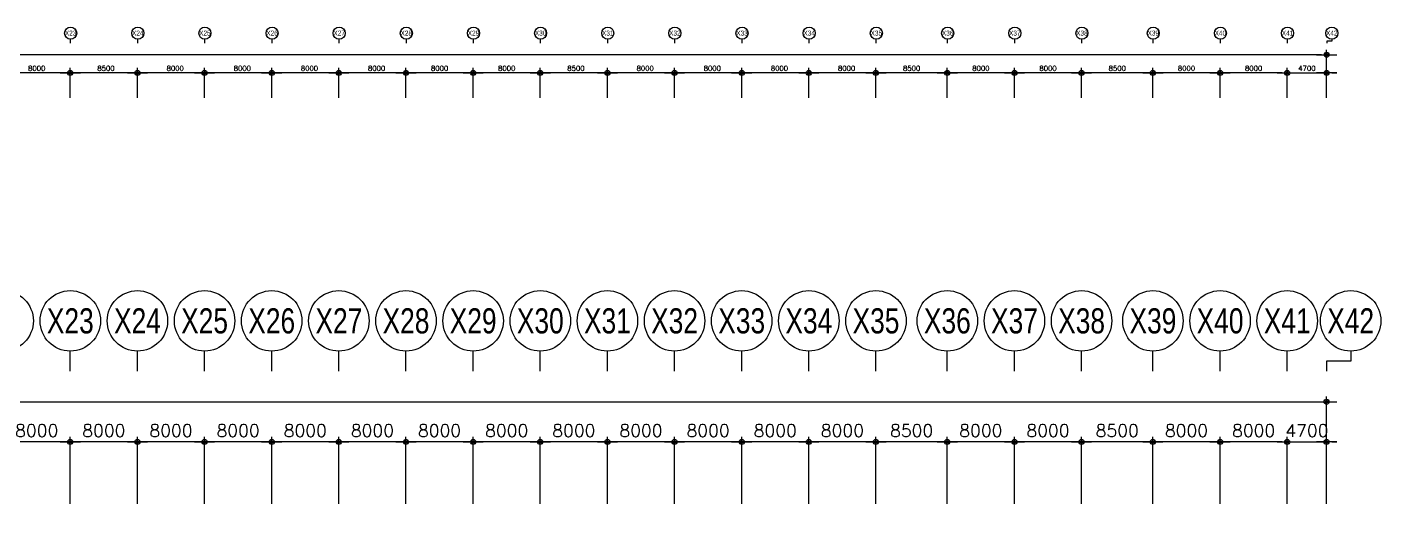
# Model space of a CAD drawing. Header units: millimetres. Extents: x -7575 to 416376, y 91125 to 341855.
# Drawn here: x 255060 to 416376, y 284409 to 341855 of the extents above; entities that cross this region are included whole.
import ezdxf
from ezdxf.enums import TextEntityAlignment as Align

# ---------------------------------------------------------------- set-up
doc = ezdxf.new("R2010")
doc.units = ezdxf.units.MM
doc.header["$LTSCALE"] = 600
doc.header["$MEASUREMENT"] = 0
doc.layers.get('0').update_dxf_attribs({"linetype": 'CONTINUOUS', "lineweight": 0})
doc.layers.get('DEFPOINTS').update_dxf_attribs({"linetype": 'CONTINUOUS'})
doc.layers.add('DIM', color=7, linetype='CONTINUOUS')
doc.layers.add('e-plan', color=9, linetype='CONTINUOUS')
doc.styles.add('htw', font='Dotum.ttf')
doc.styles.add('kiahn', font='romans.shx', dxfattribs={"bigfont": 'cadhs.shx'})
doc.styles.add('YS1-UNIT$0$kiahn', font='romans.shx', dxfattribs={"bigfont": 'WHGTXT.shx'})
doc.styles.add('돋움', font='Dotum.ttf')
doc.dimstyles.new('YS1-UNIT$0$KIAHN', dxfattribs={"dimscale": 0.5, "dimtxt": 2.5, "dimasz": 1, "dimexe": 1, "dimexo": 1, "dimgap": 1, "dimtad": 1, "dimdec": 0, "dimzin": 1, "dimdsep": 46, "dimtxsty": 'YS1-UNIT$0$kiahn', "dimblk1": 'YS1-UNIT$0$DIMDOT', "dimblk2": 'YS1-UNIT$0$DIMDOT', "dimsah": 1, "dimcen": 0, "dimadec": 0, "dimazin": 0, "dimtfac": 1, "dimtdec": 0, "dimtix": 1, "dimtmove": 2, "dimatfit": 3, "dimldrblk": 'YS1-UNIT$0$DIMDOT', "dimfxl": 1, "dimtolj": 1, "dimtzin": 1, "dimarcsym": 0})

# ---------------------------------------------------------------- blocks, each defined once
blk = doc.blocks.new('YS1-UNIT$0$DIMDOT')
blk.add_line((-2, 0), (2, 0))
for radius in [0.5, 0.25]:
    blk.add_circle((0, 0), radius)
blk = doc.blocks.new('*D36')
at = {"layer": 'DEFPOINTS', "color": 0, "transparency": 16777216}
for p in [(260210, 292394), (260210, 284409), (268210, 284409)]:
    blk.add_point(p, dxfattribs=at)
at = {"layer": 'e-plan', "color": 0, "lineweight": -2, "transparency": 16777216}
for p, q in [((260210, 285009), (260210, 292994)), ((267610, 292394), (260810, 292394)), ((268210, 285009), (268210, 292994))]:
    blk.add_line(p, q, dxfattribs=at)
at = {"layer": 'e-plan', "color": 0, "lineweight": -2, "transparency": 16777216, "xscale": 600, "yscale": 600, "zscale": 600, "rotation": 180}
blk.add_blockref('YS1-UNIT$0$DIMDOT', (260210, 292394), dxfattribs=at)
at = {"layer": 'e-plan', "color": 0, "lineweight": -2, "transparency": 16777216, "xscale": 600, "yscale": 600, "zscale": 600}
blk.add_blockref('YS1-UNIT$0$DIMDOT', (268210, 292394), dxfattribs=at)
at = {"layer": 'e-plan', "color": 0, "transparency": 16777216, "insert": (264210, 293744), "char_height": 1500, "attachment_point": 5, "style": 'kiahn'}
blk.add_mtext('\\A1;8000', dxfattribs=at)
blk = doc.blocks.new('*D38')
at = {"layer": 'DEFPOINTS', "color": 0, "transparency": 16777216}
for p in [(252210, 292394), (252210, 284409), (260210, 284409)]:
    blk.add_point(p, dxfattribs=at)
at = {"layer": 'e-plan', "color": 0, "lineweight": -2, "transparency": 16777216}
for p, q in [((252210, 285009), (252210, 292994)), ((259610, 292394), (252810, 292394)), ((260210, 285009), (260210, 292994))]:
    blk.add_line(p, q, dxfattribs=at)
at = {"layer": 'e-plan', "color": 0, "lineweight": -2, "transparency": 16777216, "xscale": 600, "yscale": 600, "zscale": 600, "rotation": 180}
blk.add_blockref('YS1-UNIT$0$DIMDOT', (252210, 292394), dxfattribs=at)
at = {"layer": 'e-plan', "color": 0, "lineweight": -2, "transparency": 16777216, "xscale": 600, "yscale": 600, "zscale": 600}
blk.add_blockref('YS1-UNIT$0$DIMDOT', (260210, 292394), dxfattribs=at)
at = {"layer": 'e-plan', "color": 0, "transparency": 16777216, "insert": (256210, 293744), "char_height": 1500, "attachment_point": 5, "style": 'kiahn'}
blk.add_mtext('\\A1;8000', dxfattribs=at)
blk = doc.blocks.new('*D39')
at = {"layer": 'DEFPOINTS', "color": 0, "transparency": 16777216}
for p in [(268210, 292394), (268210, 284409), (276210, 284409)]:
    blk.add_point(p, dxfattribs=at)
at = {"layer": 'e-plan', "color": 0, "lineweight": -2, "transparency": 16777216}
for p, q in [((268210, 285009), (268210, 292994)), ((275610, 292394), (268810, 292394)), ((276210, 285009), (276210, 292994))]:
    blk.add_line(p, q, dxfattribs=at)
at = {"layer": 'e-plan', "color": 0, "lineweight": -2, "transparency": 16777216, "xscale": 600, "yscale": 600, "zscale": 600, "rotation": 180}
blk.add_blockref('YS1-UNIT$0$DIMDOT', (268210, 292394), dxfattribs=at)
at = {"layer": 'e-plan', "color": 0, "lineweight": -2, "transparency": 16777216, "xscale": 600, "yscale": 600, "zscale": 600}
blk.add_blockref('YS1-UNIT$0$DIMDOT', (276210, 292394), dxfattribs=at)
at = {"layer": 'e-plan', "color": 0, "transparency": 16777216, "insert": (272210, 293744), "char_height": 1500, "attachment_point": 5, "style": 'kiahn'}
blk.add_mtext('\\A1;8000', dxfattribs=at)
blk = doc.blocks.new('*D40')
at = {"layer": 'DEFPOINTS', "color": 0, "transparency": 16777216}
for p in [(276210, 292394), (276210, 284409), (284210, 284409)]:
    blk.add_point(p, dxfattribs=at)
at = {"layer": 'e-plan', "color": 0, "lineweight": -2, "transparency": 16777216}
for p, q in [((276210, 285009), (276210, 292994)), ((283610, 292394), (276810, 292394)), ((284210, 285009), (284210, 292994))]:
    blk.add_line(p, q, dxfattribs=at)
at = {"layer": 'e-plan', "color": 0, "lineweight": -2, "transparency": 16777216, "xscale": 600, "yscale": 600, "zscale": 600, "rotation": 180}
blk.add_blockref('YS1-UNIT$0$DIMDOT', (276210, 292394), dxfattribs=at)
at = {"layer": 'e-plan', "color": 0, "lineweight": -2, "transparency": 16777216, "xscale": 600, "yscale": 600, "zscale": 600}
blk.add_blockref('YS1-UNIT$0$DIMDOT', (284210, 292394), dxfattribs=at)
at = {"layer": 'e-plan', "color": 0, "transparency": 16777216, "insert": (280210, 293744), "char_height": 1500, "attachment_point": 5, "style": 'kiahn'}
blk.add_mtext('\\A1;8000', dxfattribs=at)
blk = doc.blocks.new('*D41')
at = {"layer": 'DEFPOINTS', "color": 0, "transparency": 16777216}
for p in [(284210, 292394), (284210, 284409), (292210, 284409)]:
    blk.add_point(p, dxfattribs=at)
at = {"layer": 'e-plan', "color": 0, "lineweight": -2, "transparency": 16777216}
for p, q in [((284210, 285009), (284210, 292994)), ((291610, 292394), (284810, 292394)), ((292210, 285009), (292210, 292994))]:
    blk.add_line(p, q, dxfattribs=at)
at = {"layer": 'e-plan', "color": 0, "lineweight": -2, "transparency": 16777216, "xscale": 600, "yscale": 600, "zscale": 600, "rotation": 180}
blk.add_blockref('YS1-UNIT$0$DIMDOT', (284210, 292394), dxfattribs=at)
at = {"layer": 'e-plan', "color": 0, "lineweight": -2, "transparency": 16777216, "xscale": 600, "yscale": 600, "zscale": 600}
blk.add_blockref('YS1-UNIT$0$DIMDOT', (292210, 292394), dxfattribs=at)
at = {"layer": 'e-plan', "color": 0, "transparency": 16777216, "insert": (288210, 293744), "char_height": 1500, "attachment_point": 5, "style": 'kiahn'}
blk.add_mtext('\\A1;8000', dxfattribs=at)
blk = doc.blocks.new('*D42')
at = {"layer": 'DEFPOINTS', "color": 0, "transparency": 16777216}
for p in [(308210, 292394), (308210, 284409), (316210, 284409)]:
    blk.add_point(p, dxfattribs=at)
at = {"layer": 'e-plan', "color": 0, "lineweight": -2, "transparency": 16777216}
for p, q in [((308210, 285009), (308210, 292994)), ((315610, 292394), (308810, 292394)), ((316210, 285009), (316210, 292994))]:
    blk.add_line(p, q, dxfattribs=at)
at = {"layer": 'e-plan', "color": 0, "lineweight": -2, "transparency": 16777216, "xscale": 600, "yscale": 600, "zscale": 600, "rotation": 180}
blk.add_blockref('YS1-UNIT$0$DIMDOT', (308210, 292394), dxfattribs=at)
at = {"layer": 'e-plan', "color": 0, "lineweight": -2, "transparency": 16777216, "xscale": 600, "yscale": 600, "zscale": 600}
blk.add_blockref('YS1-UNIT$0$DIMDOT', (316210, 292394), dxfattribs=at)
at = {"layer": 'e-plan', "color": 0, "transparency": 16777216, "insert": (312210, 293744), "char_height": 1500, "attachment_point": 5, "style": 'kiahn'}
blk.add_mtext('\\A1;8000', dxfattribs=at)
blk = doc.blocks.new('*D43')
at = {"layer": 'DEFPOINTS', "color": 0, "transparency": 16777216}
for p in [(292210, 292394), (292210, 284409), (300210, 284409)]:
    blk.add_point(p, dxfattribs=at)
at = {"layer": 'e-plan', "color": 0, "lineweight": -2, "transparency": 16777216}
for p, q in [((292210, 285009), (292210, 292994)), ((299610, 292394), (292810, 292394)), ((300210, 285009), (300210, 292994))]:
    blk.add_line(p, q, dxfattribs=at)
at = {"layer": 'e-plan', "color": 0, "lineweight": -2, "transparency": 16777216, "xscale": 600, "yscale": 600, "zscale": 600, "rotation": 180}
blk.add_blockref('YS1-UNIT$0$DIMDOT', (292210, 292394), dxfattribs=at)
at = {"layer": 'e-plan', "color": 0, "lineweight": -2, "transparency": 16777216, "xscale": 600, "yscale": 600, "zscale": 600}
blk.add_blockref('YS1-UNIT$0$DIMDOT', (300210, 292394), dxfattribs=at)
at = {"layer": 'e-plan', "color": 0, "transparency": 16777216, "insert": (296210, 293744), "char_height": 1500, "attachment_point": 5, "style": 'kiahn'}
blk.add_mtext('\\A1;8000', dxfattribs=at)
blk = doc.blocks.new('*D44')
at = {"layer": 'DEFPOINTS', "color": 0, "transparency": 16777216}
for p in [(300210, 292394), (300210, 284409), (308210, 284409)]:
    blk.add_point(p, dxfattribs=at)
at = {"layer": 'e-plan', "color": 0, "lineweight": -2, "transparency": 16777216}
for p, q in [((300210, 285009), (300210, 292994)), ((307610, 292394), (300810, 292394)), ((308210, 285009), (308210, 292994))]:
    blk.add_line(p, q, dxfattribs=at)
at = {"layer": 'e-plan', "color": 0, "lineweight": -2, "transparency": 16777216, "xscale": 600, "yscale": 600, "zscale": 600, "rotation": 180}
blk.add_blockref('YS1-UNIT$0$DIMDOT', (300210, 292394), dxfattribs=at)
at = {"layer": 'e-plan', "color": 0, "lineweight": -2, "transparency": 16777216, "xscale": 600, "yscale": 600, "zscale": 600}
blk.add_blockref('YS1-UNIT$0$DIMDOT', (308210, 292394), dxfattribs=at)
at = {"layer": 'e-plan', "color": 0, "transparency": 16777216, "insert": (304210, 293744), "char_height": 1500, "attachment_point": 5, "style": 'kiahn'}
blk.add_mtext('\\A1;8000', dxfattribs=at)
blk = doc.blocks.new('*D45')
at = {"layer": 'DEFPOINTS', "color": 0, "transparency": 16777216}
for p in [(324210, 292394), (324210, 284409), (332210, 284409)]:
    blk.add_point(p, dxfattribs=at)
at = {"layer": 'e-plan', "color": 0, "lineweight": -2, "transparency": 16777216}
for p, q in [((324210, 285009), (324210, 292994)), ((331610, 292394), (324810, 292394)), ((332210, 285009), (332210, 292994))]:
    blk.add_line(p, q, dxfattribs=at)
at = {"layer": 'e-plan', "color": 0, "lineweight": -2, "transparency": 16777216, "xscale": 600, "yscale": 600, "zscale": 600, "rotation": 180}
blk.add_blockref('YS1-UNIT$0$DIMDOT', (324210, 292394), dxfattribs=at)
at = {"layer": 'e-plan', "color": 0, "lineweight": -2, "transparency": 16777216, "xscale": 600, "yscale": 600, "zscale": 600}
blk.add_blockref('YS1-UNIT$0$DIMDOT', (332210, 292394), dxfattribs=at)
at = {"layer": 'e-plan', "color": 0, "transparency": 16777216, "insert": (328210, 293744), "char_height": 1500, "attachment_point": 5, "style": 'kiahn'}
blk.add_mtext('\\A1;8000', dxfattribs=at)
blk = doc.blocks.new('*D46')
at = {"layer": 'DEFPOINTS', "color": 0, "transparency": 16777216}
for p in [(316210, 292394), (316210, 284409), (324210, 284409)]:
    blk.add_point(p, dxfattribs=at)
at = {"layer": 'e-plan', "color": 0, "lineweight": -2, "transparency": 16777216}
for p, q in [((316210, 285009), (316210, 292994)), ((323610, 292394), (316810, 292394)), ((324210, 285009), (324210, 292994))]:
    blk.add_line(p, q, dxfattribs=at)
at = {"layer": 'e-plan', "color": 0, "lineweight": -2, "transparency": 16777216, "xscale": 600, "yscale": 600, "zscale": 600, "rotation": 180}
blk.add_blockref('YS1-UNIT$0$DIMDOT', (316210, 292394), dxfattribs=at)
at = {"layer": 'e-plan', "color": 0, "lineweight": -2, "transparency": 16777216, "xscale": 600, "yscale": 600, "zscale": 600}
blk.add_blockref('YS1-UNIT$0$DIMDOT', (324210, 292394), dxfattribs=at)
at = {"layer": 'e-plan', "color": 0, "transparency": 16777216, "insert": (320210, 293744), "char_height": 1500, "attachment_point": 5, "style": 'kiahn'}
blk.add_mtext('\\A1;8000', dxfattribs=at)
blk = doc.blocks.new('*D47')
at = {"layer": 'DEFPOINTS', "color": 0, "transparency": 16777216}
for p in [(348210, 292394), (348210, 284409), (356210, 284409)]:
    blk.add_point(p, dxfattribs=at)
at = {"layer": 'e-plan', "color": 0, "lineweight": -2, "transparency": 16777216}
for p, q in [((348210, 285009), (348210, 292994)), ((355610, 292394), (348810, 292394)), ((356210, 285009), (356210, 292994))]:
    blk.add_line(p, q, dxfattribs=at)
at = {"layer": 'e-plan', "color": 0, "lineweight": -2, "transparency": 16777216, "xscale": 600, "yscale": 600, "zscale": 600, "rotation": 180}
blk.add_blockref('YS1-UNIT$0$DIMDOT', (348210, 292394), dxfattribs=at)
at = {"layer": 'e-plan', "color": 0, "lineweight": -2, "transparency": 16777216, "xscale": 600, "yscale": 600, "zscale": 600}
blk.add_blockref('YS1-UNIT$0$DIMDOT', (356210, 292394), dxfattribs=at)
at = {"layer": 'e-plan', "color": 0, "transparency": 16777216, "insert": (352210, 293744), "char_height": 1500, "attachment_point": 5, "style": 'kiahn'}
blk.add_mtext('\\A1;8000', dxfattribs=at)
blk = doc.blocks.new('*D48')
at = {"layer": 'DEFPOINTS', "color": 0, "transparency": 16777216}
for p in [(332210, 292394), (332210, 284409), (340210, 284409)]:
    blk.add_point(p, dxfattribs=at)
at = {"layer": 'e-plan', "color": 0, "lineweight": -2, "transparency": 16777216}
for p, q in [((332210, 285009), (332210, 292994)), ((339610, 292394), (332810, 292394)), ((340210, 285009), (340210, 292994))]:
    blk.add_line(p, q, dxfattribs=at)
at = {"layer": 'e-plan', "color": 0, "lineweight": -2, "transparency": 16777216, "xscale": 600, "yscale": 600, "zscale": 600, "rotation": 180}
blk.add_blockref('YS1-UNIT$0$DIMDOT', (332210, 292394), dxfattribs=at)
at = {"layer": 'e-plan', "color": 0, "lineweight": -2, "transparency": 16777216, "xscale": 600, "yscale": 600, "zscale": 600}
blk.add_blockref('YS1-UNIT$0$DIMDOT', (340210, 292394), dxfattribs=at)
at = {"layer": 'e-plan', "color": 0, "transparency": 16777216, "insert": (336210, 293744), "char_height": 1500, "attachment_point": 5, "style": 'kiahn'}
blk.add_mtext('\\A1;8000', dxfattribs=at)
blk = doc.blocks.new('*D49')
at = {"layer": 'DEFPOINTS', "color": 0, "transparency": 16777216}
for p in [(340210, 292394), (340210, 284409), (348210, 284409)]:
    blk.add_point(p, dxfattribs=at)
at = {"layer": 'e-plan', "color": 0, "lineweight": -2, "transparency": 16777216}
for p, q in [((340210, 285009), (340210, 292994)), ((347610, 292394), (340810, 292394)), ((348210, 285009), (348210, 292994))]:
    blk.add_line(p, q, dxfattribs=at)
at = {"layer": 'e-plan', "color": 0, "lineweight": -2, "transparency": 16777216, "xscale": 600, "yscale": 600, "zscale": 600, "rotation": 180}
blk.add_blockref('YS1-UNIT$0$DIMDOT', (340210, 292394), dxfattribs=at)
at = {"layer": 'e-plan', "color": 0, "lineweight": -2, "transparency": 16777216, "xscale": 600, "yscale": 600, "zscale": 600}
blk.add_blockref('YS1-UNIT$0$DIMDOT', (348210, 292394), dxfattribs=at)
at = {"layer": 'e-plan', "color": 0, "transparency": 16777216, "insert": (344210, 293744), "char_height": 1500, "attachment_point": 5, "style": 'kiahn'}
blk.add_mtext('\\A1;8000', dxfattribs=at)
blk = doc.blocks.new('*D50')
at = {"layer": 'DEFPOINTS', "color": 0, "transparency": 16777216}
for p in [(372710, 292394), (372710, 284409), (380710, 284409)]:
    blk.add_point(p, dxfattribs=at)
at = {"layer": 'e-plan', "color": 0, "lineweight": -2, "transparency": 16777216}
for p, q in [((372710, 285009), (372710, 292994)), ((380110, 292394), (373310, 292394)), ((380710, 285009), (380710, 292994))]:
    blk.add_line(p, q, dxfattribs=at)
at = {"layer": 'e-plan', "color": 0, "lineweight": -2, "transparency": 16777216, "xscale": 600, "yscale": 600, "zscale": 600, "rotation": 180}
blk.add_blockref('YS1-UNIT$0$DIMDOT', (372710, 292394), dxfattribs=at)
at = {"layer": 'e-plan', "color": 0, "lineweight": -2, "transparency": 16777216, "xscale": 600, "yscale": 600, "zscale": 600}
blk.add_blockref('YS1-UNIT$0$DIMDOT', (380710, 292394), dxfattribs=at)
at = {"layer": 'e-plan', "color": 0, "transparency": 16777216, "insert": (376710, 293744), "char_height": 1500, "attachment_point": 5, "style": 'kiahn'}
blk.add_mtext('\\A1;8000', dxfattribs=at)
blk = doc.blocks.new('*D51')
at = {"layer": 'DEFPOINTS', "color": 0, "transparency": 16777216}
for p in [(380710, 292394), (380710, 284409), (389210, 284409)]:
    blk.add_point(p, dxfattribs=at)
at = {"layer": 'e-plan', "color": 0, "lineweight": -2, "transparency": 16777216}
for p, q in [((380710, 285009), (380710, 292994)), ((388610, 292394), (381310, 292394)), ((389210, 285009), (389210, 292994))]:
    blk.add_line(p, q, dxfattribs=at)
at = {"layer": 'e-plan', "color": 0, "lineweight": -2, "transparency": 16777216, "xscale": 600, "yscale": 600, "zscale": 600, "rotation": 180}
blk.add_blockref('YS1-UNIT$0$DIMDOT', (380710, 292394), dxfattribs=at)
at = {"layer": 'e-plan', "color": 0, "lineweight": -2, "transparency": 16777216, "xscale": 600, "yscale": 600, "zscale": 600}
blk.add_blockref('YS1-UNIT$0$DIMDOT', (389210, 292394), dxfattribs=at)
at = {"layer": 'e-plan', "color": 0, "transparency": 16777216, "insert": (384960, 293744), "char_height": 1500, "attachment_point": 5, "style": 'kiahn'}
blk.add_mtext('\\A1;8500', dxfattribs=at)
blk = doc.blocks.new('*D52')
at = {"layer": 'DEFPOINTS', "color": 0, "transparency": 16777216}
for p in [(389210, 292394), (389210, 284409), (397210, 284409)]:
    blk.add_point(p, dxfattribs=at)
at = {"layer": 'e-plan', "color": 0, "lineweight": -2, "transparency": 16777216}
for p, q in [((389210, 285009), (389210, 292994)), ((396610, 292394), (389810, 292394)), ((397210, 285009), (397210, 292994))]:
    blk.add_line(p, q, dxfattribs=at)
at = {"layer": 'e-plan', "color": 0, "lineweight": -2, "transparency": 16777216, "xscale": 600, "yscale": 600, "zscale": 600, "rotation": 180}
blk.add_blockref('YS1-UNIT$0$DIMDOT', (389210, 292394), dxfattribs=at)
at = {"layer": 'e-plan', "color": 0, "lineweight": -2, "transparency": 16777216, "xscale": 600, "yscale": 600, "zscale": 600}
blk.add_blockref('YS1-UNIT$0$DIMDOT', (397210, 292394), dxfattribs=at)
at = {"layer": 'e-plan', "color": 0, "transparency": 16777216, "insert": (393210, 293744), "char_height": 1500, "attachment_point": 5, "style": 'kiahn'}
blk.add_mtext('\\A1;8000', dxfattribs=at)
blk = doc.blocks.new('*D53')
at = {"layer": 'DEFPOINTS', "color": 0, "transparency": 16777216}
for p in [(397210, 292394), (397210, 284409), (405210, 284409)]:
    blk.add_point(p, dxfattribs=at)
at = {"layer": 'e-plan', "color": 0, "lineweight": -2, "transparency": 16777216}
for p, q in [((397210, 285009), (397210, 292994)), ((404610, 292394), (397810, 292394)), ((405210, 285009), (405210, 292994))]:
    blk.add_line(p, q, dxfattribs=at)
at = {"layer": 'e-plan', "color": 0, "lineweight": -2, "transparency": 16777216, "xscale": 600, "yscale": 600, "zscale": 600, "rotation": 180}
blk.add_blockref('YS1-UNIT$0$DIMDOT', (397210, 292394), dxfattribs=at)
at = {"layer": 'e-plan', "color": 0, "lineweight": -2, "transparency": 16777216, "xscale": 600, "yscale": 600, "zscale": 600}
blk.add_blockref('YS1-UNIT$0$DIMDOT', (405210, 292394), dxfattribs=at)
at = {"layer": 'e-plan', "color": 0, "transparency": 16777216, "insert": (401210, 293744), "char_height": 1500, "attachment_point": 5, "style": 'kiahn'}
blk.add_mtext('\\A1;8000', dxfattribs=at)
blk = doc.blocks.new('b')
at = {"layer": 'DIM'}
blk.add_line((0, 0), (0, 4), dxfattribs=at)
blk.add_circle((0, 10), 6, dxfattribs=at)
blk = doc.blocks.new('*D56')
at = {"layer": 'DEFPOINTS', "color": 0, "transparency": 16777216}
for p in [(409910, 292394), (405210, 284409), (409910, 284409)]:
    blk.add_point(p, dxfattribs=at)
at = {"layer": 'e-plan', "color": 0, "lineweight": -2, "transparency": 16777216}
for p, q in [((404610, 292394), (404010, 292394)), ((405210, 285009), (405210, 292994)), ((405210, 292394), (409910, 292394)), ((409910, 285009), (409910, 292994)), ((410510, 292394), (411110, 292394))]:
    blk.add_line(p, q, dxfattribs=at)
at = {"layer": 'e-plan', "color": 0, "lineweight": -2, "transparency": 16777216, "xscale": 600, "yscale": 600, "zscale": 600}
blk.add_blockref('YS1-UNIT$0$DIMDOT', (405210, 292394), dxfattribs=at)
at = {"layer": 'e-plan', "color": 0, "lineweight": -2, "transparency": 16777216, "xscale": 600, "yscale": 600, "zscale": 600, "rotation": 180}
blk.add_blockref('YS1-UNIT$0$DIMDOT', (409910, 292394), dxfattribs=at)
at = {"layer": 'e-plan', "color": 0, "transparency": 16777216, "insert": (407560, 293744), "char_height": 1500, "attachment_point": 5, "style": 'kiahn'}
blk.add_mtext('\\A1;4700', dxfattribs=at)
blk = doc.blocks.new('*D57')
at = {"layer": 'DEFPOINTS', "color": 0, "transparency": 16777216}
for p in [(356210, 292394), (356210, 284409), (364710, 284409)]:
    blk.add_point(p, dxfattribs=at)
at = {"layer": 'e-plan', "color": 0, "lineweight": -2, "transparency": 16777216}
for p, q in [((356210, 285009), (356210, 292994)), ((364110, 292394), (356810, 292394)), ((364710, 285009), (364710, 292994))]:
    blk.add_line(p, q, dxfattribs=at)
at = {"layer": 'e-plan', "color": 0, "lineweight": -2, "transparency": 16777216, "xscale": 600, "yscale": 600, "zscale": 600, "rotation": 180}
blk.add_blockref('YS1-UNIT$0$DIMDOT', (356210, 292394), dxfattribs=at)
at = {"layer": 'e-plan', "color": 0, "lineweight": -2, "transparency": 16777216, "xscale": 600, "yscale": 600, "zscale": 600}
blk.add_blockref('YS1-UNIT$0$DIMDOT', (364710, 292394), dxfattribs=at)
at = {"layer": 'e-plan', "color": 0, "transparency": 16777216, "insert": (360460, 293744), "char_height": 1500, "attachment_point": 5, "style": 'kiahn'}
blk.add_mtext('\\A1;8500', dxfattribs=at)
blk = doc.blocks.new('*D58')
at = {"layer": 'DEFPOINTS', "color": 0, "transparency": 16777216}
for p in [(364710, 292394), (364710, 284409), (372710, 284409)]:
    blk.add_point(p, dxfattribs=at)
at = {"layer": 'e-plan', "color": 0, "lineweight": -2, "transparency": 16777216}
for p, q in [((364710, 285009), (364710, 292994)), ((372110, 292394), (365310, 292394)), ((372710, 285009), (372710, 292994))]:
    blk.add_line(p, q, dxfattribs=at)
at = {"layer": 'e-plan', "color": 0, "lineweight": -2, "transparency": 16777216, "xscale": 600, "yscale": 600, "zscale": 600, "rotation": 180}
blk.add_blockref('YS1-UNIT$0$DIMDOT', (364710, 292394), dxfattribs=at)
at = {"layer": 'e-plan', "color": 0, "lineweight": -2, "transparency": 16777216, "xscale": 600, "yscale": 600, "zscale": 600}
blk.add_blockref('YS1-UNIT$0$DIMDOT', (372710, 292394), dxfattribs=at)
at = {"layer": 'e-plan', "color": 0, "transparency": 16777216, "insert": (368710, 293744), "char_height": 1500, "attachment_point": 5, "style": 'kiahn'}
blk.add_mtext('\\A1;8000', dxfattribs=at)
blk = doc.blocks.new('*D62')
at = {"layer": 'DEFPOINTS', "color": 0, "transparency": 16777216}
for p in [(409910, 297194), (77410, 284409), (409910, 284409)]:
    blk.add_point(p, dxfattribs=at)
at = {"layer": 'e-plan', "color": 0, "lineweight": -2, "transparency": 16777216}
for p, q in [((77410, 285009), (77410, 297794)), ((78010, 297194), (409310, 297194)), ((409910, 285009), (409910, 297794))]:
    blk.add_line(p, q, dxfattribs=at)
at = {"layer": 'e-plan', "color": 0, "lineweight": -2, "transparency": 16777216, "xscale": 600, "yscale": 600, "zscale": 600, "rotation": 180}
blk.add_blockref('YS1-UNIT$0$DIMDOT', (77410, 297194), dxfattribs=at)
at = {"layer": 'e-plan', "color": 0, "lineweight": -2, "transparency": 16777216, "xscale": 600, "yscale": 600, "zscale": 600}
blk.add_blockref('YS1-UNIT$0$DIMDOT', (409910, 297194), dxfattribs=at)
at = {"layer": 'e-plan', "color": 0, "transparency": 16777216, "insert": (243660, 298544), "char_height": 1500, "attachment_point": 5, "style": 'kiahn'}
blk.add_mtext('\\A1;332500', dxfattribs=at)

msp = doc.modelspace()

# ---------------------------------------------------------------- linework, layer by layer
at = {"layer": 'e-plan'}
for p, q in [((260250.4, 339934.8), (260250.4, 340414.8)), ((268250.4, 339934.8), (268250.4, 340414.8)), ((276250.4, 339934.8), (276250.4, 340414.8)), ((284250.4, 339934.8), (284250.4, 340414.8)), ((292250.4, 339934.8), (292250.4, 340414.8)), ((300250.4, 339934.8), (300250.4, 340414.8)), ((308250.4, 339934.8), (308250.4, 340414.8)), ((316250.4, 339934.8), (316250.4, 340414.8)), ((324250.4, 339934.8), (324250.4, 340414.8)), ((332250.4, 339934.8), (332250.4, 340414.8)), ((340250.4, 339934.8), (340250.4, 340414.8)), ((348250.4, 339934.8), (348250.4, 340414.8)), ((356250.4, 339934.8), (356250.4, 340414.8)), ((364750.4, 339934.8), (364750.4, 340414.8)), ((372750.4, 339934.8), (372750.4, 340414.8)), ((380750.4, 339934.8), (380750.4, 340414.8)), ((389250.4, 339934.8), (389250.4, 340414.8)), ((397250.4, 339934.8), (397250.4, 340414.8)), ((405250.4, 339934.8), (405250.4, 340414.8)), ((410523.7, 340414.8), (410523.7, 340174.8)), ((409910.1, 333425.4), (409910.1, 339153.1)), ((410523.7, 340174.8), (409950.4, 340174.8)), ((409950.4, 340174.8), (409950.4, 339934.8)), ((409310.1, 338553.1), (78010.1, 338553.1)), ((259610.1, 336390.2), (252810.1, 336390.2)), ((260210.1, 333425.4), (260210.1, 336990.2)), ((260210.1, 333425.4), (260210.1, 336990.2)), ((267610.1, 336390.2), (260810.1, 336390.2)), ((268210.1, 333425.4), (268210.1, 336990.2)), ((268210.1, 333425.4), (268210.1, 336990.2)), ((275610.1, 336390.2), (268810.1, 336390.2)), ((276210.1, 333425.4), (276210.1, 336990.2)), ((283610.1, 336390.2), (276810.1, 336390.2)), ((284210.1, 333425.4), (284210.1, 336990.2)), ((284210.1, 333425.4), (284210.1, 336990.2)), ((291610.1, 336390.2), (284810.1, 336390.2)), ((292210.1, 333425.4), (292210.1, 336990.2)), ((292210.1, 333425.4), (292210.1, 336990.2)), ((299610.1, 336390.2), (292810.1, 336390.2)), ((300210.1, 333425.4), (300210.1, 336990.2)), ((300210.1, 333425.4), (300210.1, 336990.2)), ((307610.1, 336390.2), (300810.1, 336390.2)), ((308210.1, 333425.4), (308210.1, 336990.2)), ((308210.1, 333425.4), (308210.1, 336990.2)), ((315610.1, 336390.2), (308810.1, 336390.2)), ((316210.1, 333425.4), (316210.1, 336990.2)), ((316210.1, 333425.4), (316210.1, 336990.2)), ((323610.1, 336390.2), (316810.1, 336390.2)), ((324210.1, 333425.4), (324210.1, 336990.2)), ((324210.1, 333425.4), (324210.1, 336990.2)), ((331610.1, 336390.2), (324810.1, 336390.2)), ((332210.1, 333425.4), (332210.1, 336990.2)), ((332210.1, 333425.4), (332210.1, 336990.2)), ((339610.1, 336390.2), (332810.1, 336390.2)), ((340210.1, 333425.4), (340210.1, 336990.2)), ((340210.1, 333425.4), (340210.1, 336990.2)), ((347610.1, 336390.2), (340810.1, 336390.2)), ((348210.1, 333425.4), (348210.1, 336990.2)), ((348210.1, 333425.4), (348210.1, 336990.2)), ((355610.1, 336390.2), (348810.1, 336390.2)), ((356210.1, 333425.4), (356210.1, 336990.2)), ((356210.1, 333425.4), (356210.1, 336990.2)), ((364110.1, 336390.2), (356810.1, 336390.2)), ((364710.1, 333425.4), (364710.1, 336990.2)), ((364710.1, 333425.4), (364710.1, 336990.2)), ((372110.1, 336390.2), (365310.1, 336390.2)), ((372710.1, 333425.4), (372710.1, 336990.2)), ((372710.1, 333425.4), (372710.1, 336990.2)), ((380110.1, 336390.2), (373310.1, 336390.2)), ((380710.1, 333425.4), (380710.1, 336990.2)), ((380710.1, 333425.4), (380710.1, 336990.2)), ((388610.1, 336390.2), (381310.1, 336390.2)), ((389210.1, 333425.4), (389210.1, 336990.2)), ((389210.1, 333425.4), (389210.1, 336990.2)), ((396610.1, 336390.2), (389810.1, 336390.2)), ((397210.1, 333425.4), (397210.1, 336990.2)), ((397210.1, 333425.4), (397210.1, 336990.2)), ((404610.1, 336390.2), (397810.1, 336390.2)), ((404610.1, 336390.2), (404010.1, 336390.2)), ((405210.1, 333425.4), (405210.1, 336990.2)), ((405210.1, 333425.4), (405210.1, 336990.2)), ((405210.1, 336390.2), (409910.1, 336390.2)), ((409910.1, 333425.4), (409910.1, 336990.2)), ((410510.1, 336390.2), (411110.1, 336390.2))]:
    msp.add_line(p, q, dxfattribs=at)
msp.add_lwpolyline([(412776.5, 303231.2), (412776.5, 302031.2), (409910, 302031.2), (409910, 300831.2)], dxfattribs=at)
for centre, radius in [((260250.4, 341134.8), 720), ((268250.4, 341134.8), 720), ((276250.4, 341134.8), 720), ((284250.4, 341134.8), 720), ((292250.4, 341134.8), 720), ((300250.4, 341134.8), 720), ((308250.4, 341134.8), 720), ((316250.4, 341134.8), 720), ((324250.4, 341134.8), 720), ((332250.4, 341134.8), 720), ((340250.4, 341134.8), 720), ((348250.4, 341134.8), 720), ((356250.4, 341134.8), 720), ((364750.4, 341134.8), 720), ((372750.4, 341134.8), 720), ((380750.4, 341134.8), 720), ((389250.4, 341134.8), 720), ((397250.4, 341134.8), 720), ((405250.4, 341134.8), 720), ((410523.7, 341134.8), 720), ((412776.5, 306831.2), 3600)]:
    msp.add_circle(centre, radius, dxfattribs=at)

# ---------------------------------------------------------------- block references
at = {"layer": 'e-plan', "xscale": 600, "yscale": 600, "zscale": 600}
for name, p in [('YS1-UNIT$0$DIMDOT', (409910.1, 338553.1)), ('YS1-UNIT$0$DIMDOT', (260210.1, 336390.2)), ('YS1-UNIT$0$DIMDOT', (268210.1, 336390.2)), ('YS1-UNIT$0$DIMDOT', (276210.1, 336390.2)), ('YS1-UNIT$0$DIMDOT', (284210.1, 336390.2)), ('YS1-UNIT$0$DIMDOT', (292210.1, 336390.2)), ('YS1-UNIT$0$DIMDOT', (300210.1, 336390.2)), ('YS1-UNIT$0$DIMDOT', (308210.1, 336390.2)), ('YS1-UNIT$0$DIMDOT', (316210.1, 336390.2)), ('YS1-UNIT$0$DIMDOT', (324210.1, 336390.2)), ('YS1-UNIT$0$DIMDOT', (332210.1, 336390.2)), ('YS1-UNIT$0$DIMDOT', (340210.1, 336390.2)), ('YS1-UNIT$0$DIMDOT', (348210.1, 336390.2)), ('YS1-UNIT$0$DIMDOT', (356210.1, 336390.2)), ('YS1-UNIT$0$DIMDOT', (364710.1, 336390.2)), ('YS1-UNIT$0$DIMDOT', (372710.1, 336390.2)), ('YS1-UNIT$0$DIMDOT', (380710.1, 336390.2)), ('YS1-UNIT$0$DIMDOT', (389210.1, 336390.2)), ('YS1-UNIT$0$DIMDOT', (397210.1, 336390.2)), ('YS1-UNIT$0$DIMDOT', (405210.1, 336390.2)), ('YS1-UNIT$0$DIMDOT', (405210.1, 336390.2)), ('b', (252210, 300831.2)), ('b', (260210, 300831.2)), ('b', (268210, 300831.2)), ('b', (276210, 300831.2)), ('b', (284210, 300831.2)), ('b', (292210, 300831.2)), ('b', (300210, 300831.2)), ('b', (308210, 300831.2)), ('b', (316210, 300831.2)), ('b', (324210, 300831.2)), ('b', (332210, 300831.2)), ('b', (340210, 300831.2)), ('b', (348210, 300831.2)), ('b', (356210, 300831.2)), ('b', (364710, 300831.2)), ('b', (372710, 300831.2)), ('b', (380710, 300831.2)), ('b', (389210, 300831.2)), ('b', (397210, 300831.2)), ('b', (405210, 300831.2))]:
    msp.add_blockref(name, p, dxfattribs=at)
at = {"layer": 'e-plan', "xscale": 600, "yscale": 600, "zscale": 600, "rotation": 180}
for p in [(260210.1, 336390.2), (268210.1, 336390.2), (276210.1, 336390.2), (284210.1, 336390.2), (292210.1, 336390.2), (300210.1, 336390.2), (308210.1, 336390.2), (316210.1, 336390.2), (324210.1, 336390.2), (332210.1, 336390.2), (340210.1, 336390.2), (348210.1, 336390.2), (356210.1, 336390.2), (364710.1, 336390.2), (372710.1, 336390.2), (380710.1, 336390.2), (389210.1, 336390.2), (397210.1, 336390.2), (409910.1, 336390.2)]:
    msp.add_blockref('YS1-UNIT$0$DIMDOT', p, dxfattribs=at)

# ---------------------------------------------------------------- texts
at = {"layer": 'e-plan', "width": 0.8}
for s, height, style, p in [('X23', 600, '돋움', (260250.4, 341134.8)), ('X24', 600, '돋움', (268250.4, 341134.8)), ('X25', 600, '돋움', (276250.4, 341134.8)), ('X26', 600, '돋움', (284250.4, 341134.8)), ('X27', 600, '돋움', (292250.4, 341134.8)), ('X28', 600, '돋움', (300250.4, 341134.8)), ('X29', 600, '돋움', (308250.4, 341134.8)), ('X30', 600, '돋움', (316250.4, 341134.8)), ('X31', 600, '돋움', (324250.4, 341134.8)), ('X32', 600, '돋움', (332250.4, 341134.8)), ('X33', 600, '돋움', (340250.4, 341134.8)), ('X34', 600, '돋움', (348250.4, 341134.8)), ('X35', 600, '돋움', (356250.4, 341134.8)), ('X36', 600, '돋움', (364750.4, 341134.8)), ('X37', 600, '돋움', (372750.4, 341134.8)), ('X38', 600, '돋움', (380750.4, 341134.8)), ('X39', 600, '돋움', (389250.4, 341134.8)), ('X40', 600, '돋움', (397250.4, 341134.8)), ('X41', 600, '돋움', (405250.4, 341134.8)), ('X42', 600, '돋움', (410523.7, 341134.8)), ('X23', 3000, 'htw', (260210, 306831.2)), ('X24', 3000, 'htw', (268210, 306831.2)), ('X25', 3000, 'htw', (276210, 306831.2)), ('X26', 3000, 'htw', (284210, 306831.2)), ('X27', 3000, 'htw', (292210, 306831.2)), ('X28', 3000, 'htw', (300210, 306831.2)), ('X29', 3000, 'htw', (308210, 306831.2)), ('X30', 3000, 'htw', (316210, 306831.2)), ('X31', 3000, 'htw', (324210, 306831.2)), ('X32', 3000, 'htw', (332210, 306831.2)), ('X33', 3000, 'htw', (340210, 306831.2)), ('X34', 3000, 'htw', (348210, 306831.2)), ('X35', 3000, 'htw', (356210, 306831.2)), ('X36', 3000, 'htw', (364710, 306831.2)), ('X37', 3000, 'htw', (372710, 306831.2)), ('X38', 3000, 'htw', (380710, 306831.2)), ('X39', 3000, 'htw', (389210, 306831.2)), ('X40', 3000, 'htw', (397210, 306831.2)), ('X41', 3000, 'htw', (405210, 306831.2)), ('X42', 3000, 'htw', (412776.5, 306831.2))]:
    msp.add_text(s, height=height, dxfattribs=dict(at, style=style)).set_placement(p, align=Align.MIDDLE_CENTER)
at = {"layer": 'e-plan', "char_height": 600, "attachment_point": 5, "style": 'kiahn'}
for s, insert in [('\\A1;8000', (256210.1, 336930.2)), ('\\A1;8500', (264460.1, 336930.2)), ('\\A1;8000', (272710.1, 336930.2)), ('\\A1;8000', (280710.1, 336930.2)), ('\\A1;8000', (288710.1, 336930.2)), ('\\A1;8000', (296710.1, 336930.2)), ('\\A1;8000', (304210.1, 336930.2)), ('\\A1;8000', (312210.1, 336930.2)), ('\\A1;8500', (320460.1, 336930.2)), ('\\A1;8000', (328710.1, 336930.2)), ('\\A1;8000', (336710.1, 336930.2)), ('\\A1;8000', (344710.1, 336930.2)), ('\\A1;8000', (352710.1, 336930.2)), ('\\A1;8500', (360460.1, 336930.2)), ('\\A1;8000', (368710.1, 336930.2)), ('\\A1;8000', (376710.1, 336930.2)), ('\\A1;8500', (384960.1, 336930.2)), ('\\A1;8000', (393210.1, 336930.2)), ('\\A1;8000', (401210.1, 336930.2)), ('\\A1;4700', (407560.1, 336930.2))]:
    msp.add_mtext(s, dxfattribs=dict(at, insert=insert))

# ---------------------------------------------------------------- dimensions: what is measured, and where the dimension line sits
at = {"layer": 'e-plan'}
for base, p1, picture, middle in [((409910, 297194.5), (77410, 284409.2), '*D62', (243660, 298544.5)), ((409910, 292394.5), (405210, 284409.2), '*D56', (407560, 293744.5))]:
    dim = msp.add_linear_dim(base=base, p1=p1, p2=(409910, 284409.2), angle=180, dimstyle='YS1-UNIT$0$KIAHN', override={"dimscale": 600, "dimtxsty": 'kiahn'}, dxfattribs=at)
    dim.commit()
    dim.dimension.update_dxf_attribs({"geometry": picture, "text_midpoint": middle})
for base, p1, p2, picture, middle in [((252210, 292394.5), (260210, 284409.2), (252210, 284409.2), '*D38', (256210, 293744.5)), ((260210, 292394.5), (268210, 284409.2), (260210, 284409.2), '*D36', (264210, 293744.5)), ((268210, 292394.5), (276210, 284409.2), (268210, 284409.2), '*D39', (272210, 293744.5)), ((276210, 292394.5), (284210, 284409.2), (276210, 284409.2), '*D40', (280210, 293744.5)), ((284210, 292394.5), (292210, 284409.2), (284210, 284409.2), '*D41', (288210, 293744.5)), ((292210, 292394.5), (300210, 284409.2), (292210, 284409.2), '*D43', (296210, 293744.5)), ((300210, 292394.5), (308210, 284409.2), (300210, 284409.2), '*D44', (304210, 293744.5)), ((308210, 292394.5), (316210, 284409.2), (308210, 284409.2), '*D42', (312210, 293744.5)), ((316210, 292394.5), (324210, 284409.2), (316210, 284409.2), '*D46', (320210, 293744.5)), ((324210, 292394.5), (332210, 284409.2), (324210, 284409.2), '*D45', (328210, 293744.5)), ((332210, 292394.5), (340210, 284409.2), (332210, 284409.2), '*D48', (336210, 293744.5)), ((340210, 292394.5), (348210, 284409.2), (340210, 284409.2), '*D49', (344210, 293744.5)), ((348210, 292394.5), (356210, 284409.2), (348210, 284409.2), '*D47', (352210, 293744.5)), ((356210, 292394.5), (364710, 284409.2), (356210, 284409.2), '*D57', (360460, 293744.5)), ((364710, 292394.5), (372710, 284409.2), (364710, 284409.2), '*D58', (368710, 293744.5)), ((372710, 292394.5), (380710, 284409.2), (372710, 284409.2), '*D50', (376710, 293744.5)), ((380710, 292394.5), (389210, 284409.2), (380710, 284409.2), '*D51', (384960, 293744.5)), ((389210, 292394.5), (397210, 284409.2), (389210, 284409.2), '*D52', (393210, 293744.5)), ((397210, 292394.5), (405210, 284409.2), (397210, 284409.2), '*D53', (401210, 293744.5))]:
    dim = msp.add_linear_dim(base=base, p1=p1, p2=p2, dimstyle='YS1-UNIT$0$KIAHN', override={"dimscale": 600, "dimtxsty": 'kiahn'}, dxfattribs=at)
    dim.commit()
    dim.dimension.update_dxf_attribs({"geometry": picture, "text_midpoint": middle})

doc.saveas('drawing.dxf')
